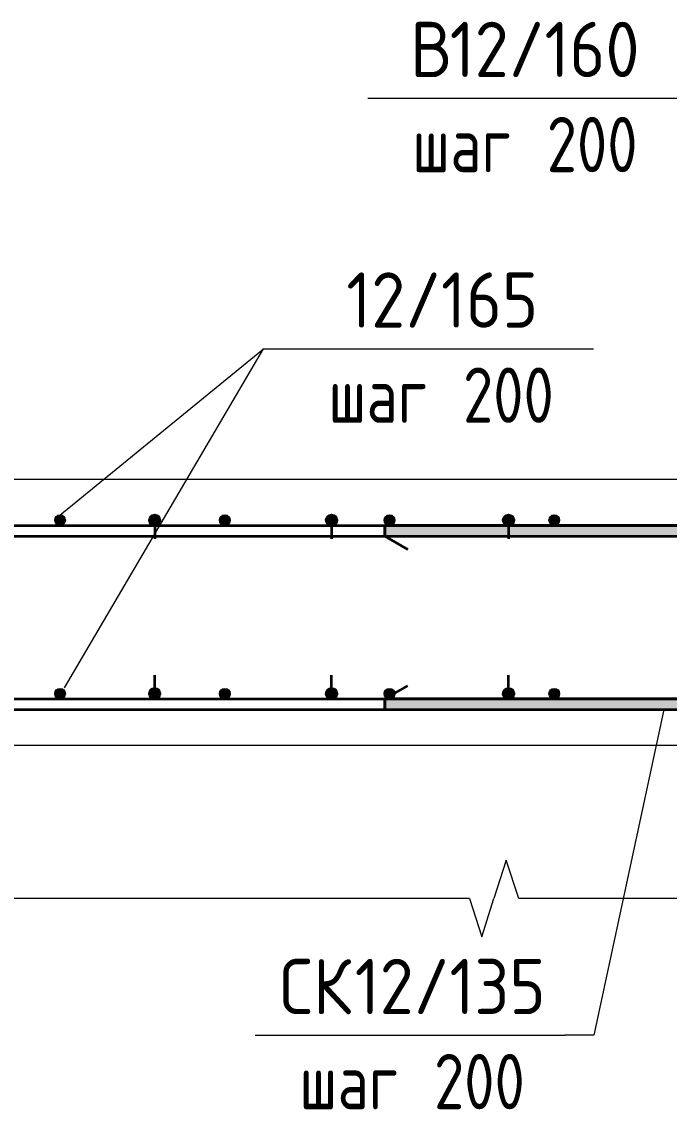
# Model space of a CAD drawing. Header units: millimetres. Extents: x -39709 to 12452, y -4989 to 80275.
# Drawn here: x -834 to -102, y -3662 to -2433 of the extents above; entities that cross this region are included whole.
import ezdxf

# ---------------------------------------------------------------- set-up
doc = ezdxf.new("R2010")
doc.units = ezdxf.units.MM
for name, color, linetype, lineweight in [('AA_Oformlenie', 7, 'Continuous', 9), ('AA_Vinoska', 7, 'Continuous', 9), ('KR_Armatura', 7, 'Continuous', 20), ('KR_Armatura_Tonkie', 7, 'Continuous', 20), ('KR_Fundament', 7, 'Continuous', 20)]:
    doc.layers.add(name, color=color, linetype=linetype, lineweight=lineweight)
doc.styles.add('ISOCPEUR_6', font='isocpeur.TTF', dxfattribs={"width": 0.9, "height": 62.5})
doc.styles.add('ISOCPEUR_7', font='isocpeur.TTF', dxfattribs={"width": 0.8, "height": 62.5})

# ---------------------------------------------------------------- blocks, each defined once
blk = doc.blocks.new('350_Стержень П торец СК-СГ _НесАрм_РабПлоск_ - 350_Стержень П торец СК-СГ _НесАрм_РабПлоск_-4145397-1-1 Армирование')
at = {"layer": 'KR_Armatura_Tonkie', "lineweight": 35}
h = blk.add_hatch(color=256, dxfattribs=at)
h.paths.add_polyline_path([(36638, -3014), (36972.3, -3013.8), (36972.3, -3002), (36489.9, -3002.2), (36489.9, -3014), (36546.9, -3014)])
h.paths.add_polyline_path([(37025.3, -3014), (37047.9, -3013.8), (37047.9, -3002), (36984.3, -3002.3), (36984.3, -3014), (37002.5, -3014)])
h = blk.add_hatch(color=256, dxfattribs=at)
h.paths.add_polyline_path([(37089.1, -3044), (37089.9, -3044), (37088.3, -3034), (37088.3, -3044)])
h.paths.add_polyline_path([(37076.3, -3034.8), (37076.3, -3013.3), (37068.9, -3007.6), (37058.7, -3003.4), (37047.9, -3002.2), (37048.1, -3014), (37055.6, -3015), (37063.4, -3018.5), (37069.5, -3023.3), (37074, -3029.3), (37075.2, -3032.3)])
for points in [[(37089.1, -3168), (37089.9, -3168), (37089.7, -3044), (37088.3, -3044), (37088.3, -3168)], [(37047.9, -3210), (37059.5, -3208.3), (37069.2, -3204.1), (37078.1, -3197), (37084.2, -3189), (37088.5, -3178.7), (37089.7, -3168), (37088.3, -3168), (37086.8, -3178.9), (37082.6, -3189), (37075.5, -3198.1), (37066.5, -3204.7), (37057.1, -3208.6), (37047.9, -3209.8)], [(36546.9, -3210), (37012.7, -3209.8), (37002.5, -3208.2), (36992.8, -3204), (36984.6, -3198), (36489.9, -3198.2), (36489.9, -3210)]]:
    blk.add_hatch(color=256, dxfattribs=at).paths.add_polyline_path(points)
for p, q in [((36972.3, -3002), (36489.9, -3002)), ((36489.9, -3014), (36489.9, -3002)), ((36489.9, -3002.2), (36489.9, -3013.8)), ((37047.9, -3002), (36984.3, -3002)), ((36489.9, -3014), (36972.3, -3014)), ((36489.9, -3014), (36515.9, -3029)), ((36984.3, -3014), (37047.9, -3014)), ((37089.9, -3044), (37088.3, -3033.6)), ((37089.9, -3168), (37089.9, -3044)), ((36489.9, -3198), (36515.9, -3183)), ((36985, -3198), (36489.9, -3198)), ((36489.9, -3210), (36489.9, -3198)), ((36489.9, -3198.2), (36489.9, -3209.8)), ((37046.3, -3198), (37014.3, -3198)), ((36489.9, -3210), (37047.9, -3210))]:
    blk.add_line(p, q, dxfattribs=at)
at = {"layer": 'KR_Armatura_Tonkie', "lineweight": 35, "flags": 128}
for points in [[(37076.3, -3013.7), (37073.3, -3010.6), (37062, -3004.5), (37049.4, -3002), (37047.9, -3002)], [(37047.9, -3014), (37058.5, -3016), (37067.8, -3021.6), (37074.5, -3030.1), (37076.3, -3035.9)], [(37076.6, -3198), (37081.3, -3193.4), (37087.4, -3182.1), (37089.8, -3169.5), (37089.9, -3168)], [(37047.9, -3210), (37060.6, -3208), (37072.1, -3202.3), (37076.6, -3198)]]:
    blk.add_lwpolyline(points, dxfattribs=at)
blk = doc.blocks.new('350_Стержень П торец СК-СГ _НесАрм_РабПлоск_ - 350_Стержень П торец СК-СГ _НесАрм_РабПлоск_-V25-1-1 Армирование')
at = {"layer": 'KR_Armatura_Tonkie', "lineweight": 35}
for points in [[(35429.9, -3002), (35431.4, -3001.8), (35432.9, -3001.2), (35434.1, -3000.2), (35435.1, -2999), (35435.7, -2997.6), (35435.9, -2996), (35435.7, -2994.4), (35435.1, -2993), (35434.1, -2991.8), (35432.9, -2990.8), (35431.4, -2990.2), (35429.9, -2990), (35428.3, -2990.2), (35426.9, -2990.8), (35425.6, -2991.8), (35424.7, -2993), (35424.1, -2994.4), (35423.9, -2996), (35424.1, -2997.6), (35424.7, -2999), (35425.6, -3000.2), (35426.9, -3001.2), (35428.3, -3001.8)], [(35429.9, -3198), (35431.4, -3197.8), (35432.9, -3197.2), (35434.1, -3196.2), (35435.1, -3195), (35435.7, -3193.5), (35435.9, -3192), (35435.7, -3190.4), (35435.1, -3189), (35434.1, -3187.8), (35432.9, -3186.8), (35431.4, -3186.2), (35429.9, -3186), (35428.3, -3186.2), (35426.9, -3186.8), (35425.6, -3187.8), (35424.7, -3189), (35424.1, -3190.4), (35423.9, -3192), (35424.1, -3193.6), (35424.7, -3195), (35425.6, -3196.2), (35426.9, -3197.2), (35428.3, -3197.8)]]:
    blk.add_hatch(color=256, dxfattribs=at).paths.add_polyline_path(points)
at = {"layer": 'AA_Oformlenie'}
for centre, start, end in [((35429.9, -2996), 360, 180), ((35429.9, -2996), 180, 0), ((35429.9, -3192), 0, 180), ((35429.9, -3192), 180, 0)]:
    blk.add_arc(centre, 6, start, end, dxfattribs=at)
at = {"layer": 'KR_Armatura_Tonkie', "lineweight": 35}
for p, q in [((35429.9, -3002), (35429.9, -3014)), ((35429.9, -3014), (35429.9, -3017)), ((35429.9, -3186), (35429.9, -3171))]:
    blk.add_line(p, q, dxfattribs=at)
for centre in [(35429.9, -2996), (35429.9, -3192)]:
    blk.add_circle(centre, 6, dxfattribs=at)
blk = doc.blocks.new('011_Прямоугольник обрыва _ЭлУзла_ - 011_Прямоугольник обрыва _ЭлУзла_-4144281-1-1 Армирование')
at = {"layer": 'AA_Oformlenie'}
for p, q in [((36585.7, -3423.6), (35381.8, -3423.6)), ((37243, -3423.6), (36641.4, -3423.6))]:
    blk.add_line(p, q, dxfattribs=at)
blk = doc.blocks.new('042_М_Арматуры - Диам длина поз _ Комментарий-3662934-1-1 Армирование')
at = {"layer": 'AA_Vinoska'}
blk.add_line((35634.9, -2802.1), (35984.9, -2802.1), dxfattribs=at)

msp = doc.modelspace()

# ---------------------------------------------------------------- hatches: boundary and pattern name
at = {"layer": 'KR_Armatura'}
h = msp.add_hatch(color=256, dxfattribs=at)
edge = h.paths.add_edge_path()
edge.add_arc((-790.5345, -2996), 6, 0, 360)
for points in [[(-793.5345, -3001.1962), (-787.5345, -3001.1962), (-784.5345, -2996), (-787.5345, -2990.8038), (-793.5345, -2990.8038), (-796.5345, -2996)], [(-607.3527, -3001.1962), (-601.3527, -3001.1962), (-598.3527, -2996), (-601.3527, -2990.8038), (-607.3527, -2990.8038), (-610.3527, -2996)], [(-421.1709, -3001.1962), (-415.1709, -3001.1962), (-412.1709, -2996), (-415.1709, -2990.8038), (-421.1709, -2990.8038), (-424.1709, -2996)], [(-234.9891, -3001.1962), (-228.9891, -3001.1962), (-225.9891, -2996), (-228.9891, -2990.8038), (-234.9891, -2990.8038), (-237.9891, -2996)], [(-793.5345, -3197.1962), (-787.5345, -3197.1962), (-784.5345, -3192), (-787.5345, -3186.8038), (-793.5345, -3186.8038), (-796.5345, -3192)], [(-607.3527, -3197.1962), (-601.3527, -3197.1962), (-598.3527, -3192), (-601.3527, -3186.8038), (-607.3527, -3186.8038), (-610.3527, -3192)], [(-415.1709, -3197.1962), (-412.1709, -3192), (-415.1709, -3186.8038), (-421.1709, -3186.8038), (-424.1709, -3192), (-421.1709, -3197.1962)], [(-228.9891, -3197.1962), (-225.9891, -3192), (-228.9891, -3186.8038), (-234.9891, -3186.8038), (-237.9891, -3192), (-234.9891, -3197.1962)]]:
    msp.add_hatch(color=256, dxfattribs=at).paths.add_polyline_path(points)
h = msp.add_hatch(color=256, dxfattribs=at)
edge = h.paths.add_edge_path()
edge.add_arc((-604.3527, -2996), 6, 0, 360)
h = msp.add_hatch(color=256, dxfattribs=at)
edge = h.paths.add_edge_path()
edge.add_arc((-418.1709, -2996), 6, 0, 360)
h = msp.add_hatch(color=256, dxfattribs=at)
edge = h.paths.add_edge_path()
edge.add_arc((-231.9891, -2996), 6, 0, 360)
h = msp.add_hatch(color=256, dxfattribs=at)
edge = h.paths.add_edge_path()
edge.add_arc((-790.5345, -3192), 6, 0, 360)
h = msp.add_hatch(color=256, dxfattribs=at)
edge = h.paths.add_edge_path()
edge.add_arc((-604.3527, -3192), 6, 0, 360)
h = msp.add_hatch(color=256, dxfattribs=at)
edge = h.paths.add_edge_path()
edge.add_arc((-418.1709, -3192), 6, 0, 360)
h = msp.add_hatch(color=256, dxfattribs=at)
edge = h.paths.add_edge_path()
edge.add_arc((-231.9891, -3192), 6, 0, 360)

# ---------------------------------------------------------------- linework, layer by layer
at = {"layer": 'AA_Vinoska'}
for p, q in [((-790.9765, -2990.3179), (-560.7295, -2802.1439)), ((-785.4696, -3185.2627), (-560.7295, -2802.1439)), ((-560.7295, -2802.1439), (-537.4242, -2802.1439)), ((-560.7295, -2802.1439), (-537.4242, -2802.1439)), ((-108.4617, -3211.9276), (-187.4242, -3577.9295)), ((-286.188, -3380.3241), (-300.2651, -3423.6491)), ((-272.1108, -3423.6491), (-286.188, -3380.3241)), ((-327.7651, -3423.6491), (-314.0151, -3466.9504)), ((-314.0151, -3466.9504), (-300.2651, -3423.6491)), ((-187.4242, -3577.9295), (-220.1886, -3577.9295))]:
    msp.add_line(p, q, dxfattribs=at)
at = {"layer": 'KR_Armatura'}
for p, q in [((-793.5345, -2990.8038), (-796.5345, -2996)), ((-796.5345, -2996), (-793.5345, -3001.1962)), ((-787.5345, -2990.8038), (-793.5345, -2990.8038)), ((-784.5345, -2996), (-787.5345, -2990.8038)), ((-787.5345, -3001.1962), (-784.5345, -2996)), ((-607.3527, -2990.8038), (-610.3527, -2996)), ((-610.3527, -2996), (-607.3527, -3001.1962)), ((-601.3527, -2990.8038), (-607.3527, -2990.8038)), ((-598.3527, -2996), (-601.3527, -2990.8038)), ((-601.3527, -3001.1962), (-598.3527, -2996)), ((-421.1709, -2990.8038), (-424.1709, -2996)), ((-424.1709, -2996), (-421.1709, -3001.1962)), ((-415.1709, -2990.8038), (-421.1709, -2990.8038)), ((-412.1709, -2996), (-415.1709, -2990.8038)), ((-415.1709, -3001.1962), (-412.1709, -2996)), ((-234.9891, -2990.8038), (-237.9891, -2996)), ((-237.9891, -2996), (-234.9891, -3001.1962)), ((-228.9891, -2990.8038), (-234.9891, -2990.8038)), ((-225.9891, -2996), (-228.9891, -2990.8038)), ((-228.9891, -3001.1962), (-225.9891, -2996)), ((-793.5345, -3001.1962), (-787.5345, -3001.1962)), ((-607.3527, -3001.1962), (-601.3527, -3001.1962)), ((-421.1709, -3001.1962), (-415.1709, -3001.1962)), ((-234.9891, -3001.1962), (-228.9891, -3001.1962)), ((-793.5345, -3186.8038), (-796.5345, -3192)), ((-796.5345, -3192), (-793.5345, -3197.1962)), ((-787.5345, -3186.8038), (-793.5345, -3186.8038)), ((-784.5345, -3192), (-787.5345, -3186.8038)), ((-787.5345, -3197.1962), (-784.5345, -3192)), ((-607.3527, -3186.8038), (-610.3527, -3192)), ((-610.3527, -3192), (-607.3527, -3197.1962)), ((-601.3527, -3186.8038), (-607.3527, -3186.8038)), ((-598.3527, -3192), (-601.3527, -3186.8038)), ((-601.3527, -3197.1962), (-598.3527, -3192)), ((-421.1709, -3186.8038), (-424.1709, -3192)), ((-424.1709, -3192), (-421.1709, -3197.1962)), ((-415.1709, -3186.8038), (-421.1709, -3186.8038)), ((-412.1709, -3192), (-415.1709, -3186.8038)), ((-415.1709, -3197.1962), (-412.1709, -3192)), ((-234.9891, -3186.8038), (-237.9891, -3192)), ((-237.9891, -3192), (-234.9891, -3197.1962)), ((-228.9891, -3186.8038), (-234.9891, -3186.8038)), ((-225.9891, -3192), (-228.9891, -3186.8038)), ((-228.9891, -3197.1962), (-225.9891, -3192)), ((-793.5345, -3197.1962), (-787.5345, -3197.1962)), ((-607.3527, -3197.1962), (-601.3527, -3197.1962)), ((-421.1709, -3197.1962), (-415.1709, -3197.1962)), ((-234.9891, -3197.1962), (-228.9891, -3197.1962))]:
    msp.add_line(p, q, dxfattribs=at)
for centre in [(-790.5345, -2996), (-604.3527, -2996), (-418.1709, -2996), (-231.9891, -2996), (-790.5345, -3192), (-604.3527, -3192), (-418.1709, -3192), (-231.9891, -3192)]:
    msp.add_circle(centre, 6, dxfattribs=at)
at = {"layer": 'KR_Armatura_Tonkie', "lineweight": 35}
for p, q in [((-1943.6255, -3002), (176.3745, -3002)), ((-1943.6255, -3014), (176.3745, -3014)), ((-1943.6255, -3198), (176.3745, -3198)), ((-1943.6255, -3210), (176.3745, -3210))]:
    msp.add_line(p, q, dxfattribs=at)
at = {"layer": 'KR_Fundament'}
for p, q in [((16.3745, -2950), (-1783.4623, -2950)), ((-1983.6255, -3250), (216.3745, -3250))]:
    msp.add_line(p, q, dxfattribs=at)

# ---------------------------------------------------------------- block references
at = {"layer": 'AA_Oformlenie'}
msp.add_blockref('011_Прямоугольник обрыва _ЭлУзла_ - 011_Прямоугольник обрыва _ЭлУзла_-4144281-1-1 Армирование', (-36913.4998, 0), dxfattribs=at)
at = {"layer": 'AA_Vinoska'}
for p in [(-36077.6718, 283.2175), (-36172.3518, 0), (-36172.3518, 0), (-36205.1161, -775.7856)]:
    msp.add_blockref('042_М_Арматуры - Диам длина поз _ Комментарий-3662934-1-1 Армирование', p, dxfattribs=at)
at = {"layer": 'KR_Armatura_Tonkie', "lineweight": 35}
for name, p in [('350_Стержень П торец СК-СГ _НесАрм_РабПлоск_ - 350_Стержень П торец СК-СГ _НесАрм_РабПлоск_-V25-1-1 Армирование', (-36113.4998, 0)), ('350_Стержень П торец СК-СГ _НесАрм_РабПлоск_ - 350_Стержень П торец СК-СГ _НесАрм_РабПлоск_-V25-1-1 Армирование', (-35913.4998, 0)), ('350_Стержень П торец СК-СГ _НесАрм_РабПлоск_ - 350_Стержень П торец СК-СГ _НесАрм_РабПлоск_-V25-1-1 Армирование', (-35713.4998, 0)), ('350_Стержень П торец СК-СГ _НесАрм_РабПлоск_ - 350_Стержень П торец СК-СГ _НесАрм_РабПлоск_-4145397-1-1 Армирование', (-36913.4998, 0))]:
    msp.add_blockref(name, p, dxfattribs=at)

# ---------------------------------------------------------------- texts
at = {"layer": 'AA_Vinoska', "char_height": 62.5, "attachment_point": 1}
for s, insert, width, style in [('\\fISOCPEUR|b0|i0|c204|p34|;\\W.9;В', (-394.7407, -2432.6702), 54.113906, 'ISOCPEUR_6'), ('12/160', (-350.0923, -2432.6702), 263.354344, 'ISOCPEUR_6'), (' 200', (-272.3178, -2540.1465), 166.751, 'ISOCPEUR_7'), ('шаг', (-392.7032, -2540.1465), 145.907125, 'ISOCPEUR_7'), ('12/165', (-467.0332, -2715.8877), 263.354344, 'ISOCPEUR_6'), ('12/165', (-467.0332, -2715.8877), 263.354344, 'ISOCPEUR_6'), (' 200', (-366.9978, -2823.364), 166.751, 'ISOCPEUR_7'), (' 200', (-366.9978, -2823.364), 166.751, 'ISOCPEUR_7'), ('шаг', (-487.3832, -2823.364), 145.907125, 'ISOCPEUR_7'), ('шаг', (-487.3832, -2823.364), 145.907125, 'ISOCPEUR_7'), ('СК', (-542.3226, -3491.6732), 102.816422, 'ISOCPEUR_6'), ('12/135', (-457.4906, -3491.6732), 263.354344, 'ISOCPEUR_6'), (' 200', (-399.7622, -3599.1495), 166.751, 'ISOCPEUR_7'), ('шаг', (-520.1476, -3599.1495), 145.907125, 'ISOCPEUR_7')]:
    msp.add_mtext(s, dxfattribs=dict(at, insert=insert, width=width, style=style))

doc.saveas('drawing.dxf')
